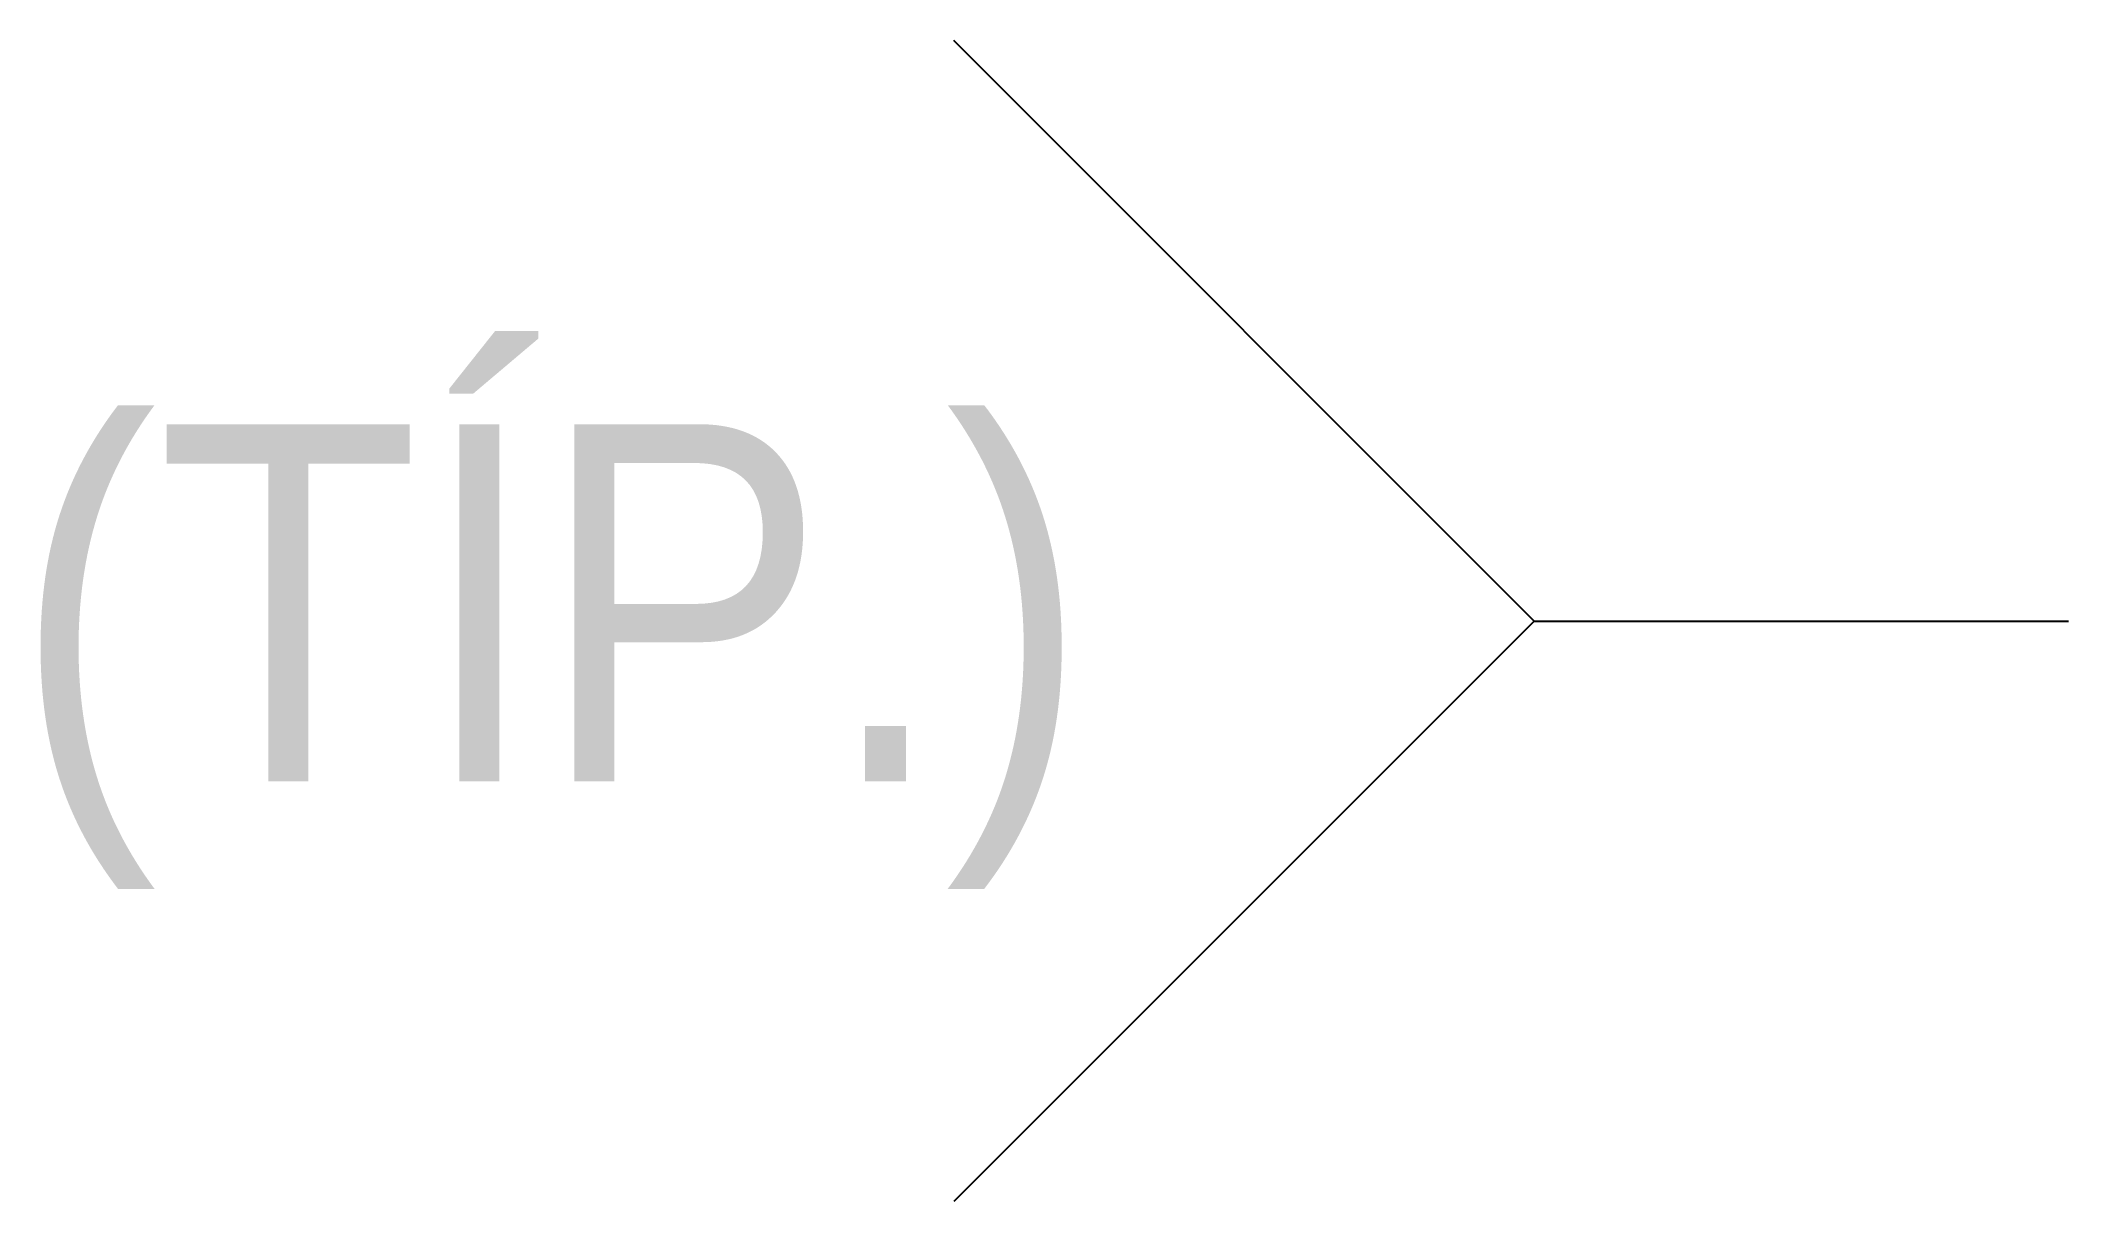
# Model space of a CAD drawing. Header units: inches. Extents: x -35.8 to 0, y -10.2 to 10.2.
import ezdxf

# ---------------------------------------------------------------- set-up
doc = ezdxf.new("R2010")
doc.units = ezdxf.units.IN
doc.header["$MEASUREMENT"] = 0
doc.layers.add('COTAS', color=11, linetype='Continuous')
doc.layers.add('SOLDAS', color=11, linetype='Continuous')
doc.styles.add('REGUA', font='IC-Romans.shx', dxfattribs={"width": 0.9})

msp = doc.modelspace()

# ---------------------------------------------------------------- linework, layer by layer
at = {"color": 1}
msp.add_line((-9.424, 0), (0, 0), dxfattribs=at)
at = {"layer": 'SOLDAS', "color": 1, "linetype": 'Continuous'}
for q in [(-19.66, 10.236), (-19.66, 10.236), (-19.66, -10.236)]:
    msp.add_line((-9.424, 0), q, dxfattribs=at)

# ---------------------------------------------------------------- texts
at = {"layer": 'COTAS', "color": 2, "insert": (-36.234, -4.724), "char_height": 6.2992, "attachment_point": 7, "style": 'REGUA'}
msp.add_mtext('(TÍP.)', dxfattribs=at)
msp.add_mtext('(TÍP.)', dxfattribs=at)

doc.saveas('drawing.dxf')
